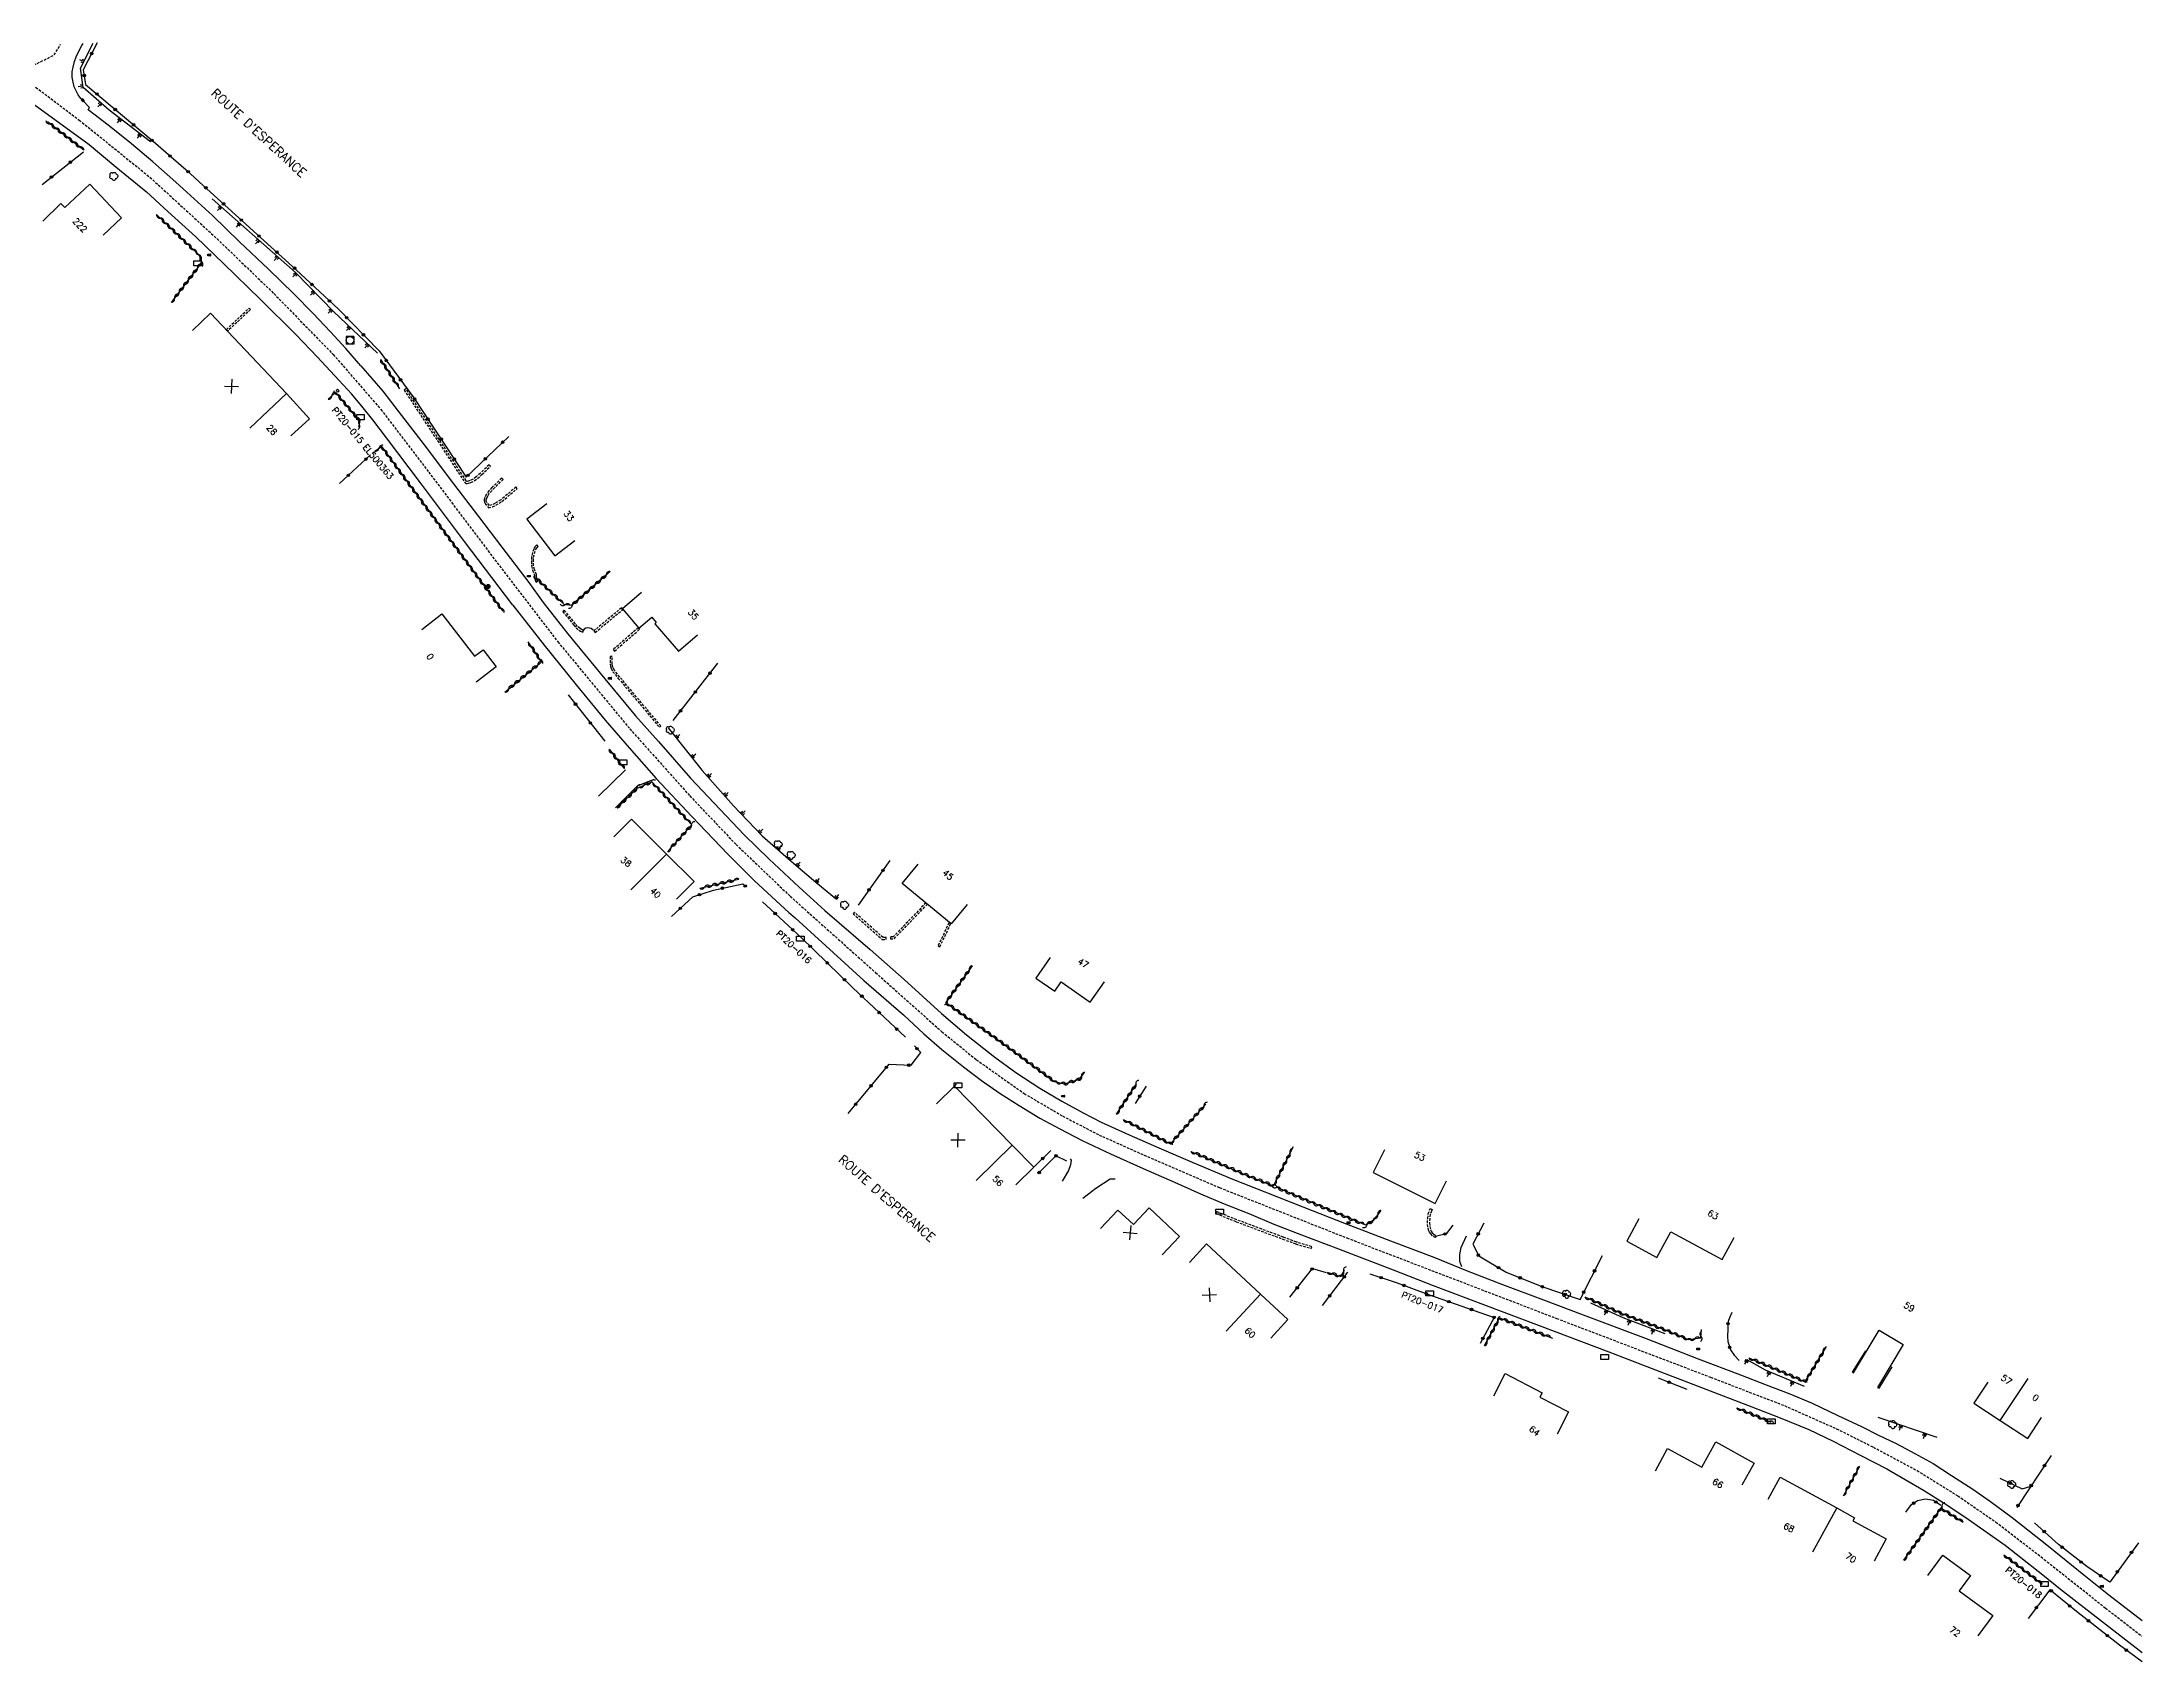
# Model space of a CAD drawing. Header units: millimetres. Extents: x 269999 to 271000, y 126004 to 126739.
# Drawn here: x 270583.5 to 271000, y 126003.9 to 126325.1 of the extents above; entities that cross this region are included whole.
import ezdxf
from ezdxf.enums import TextEntityAlignment as Align

# ---------------------------------------------------------------- set-up
doc = ezdxf.new("R2010")
doc.units = ezdxf.units.MM
doc.linetypes.add('DASHED', pattern=[0.75, 0.5, -0.25])
doc.layers.get('0').update_dxf_attribs({"linetype": 'CONTINUOUS'})
for name, color, linetype in [('W0001', 6, 'DASHED'), ('W0008', 7, 'CONTINUOUS'), ('W0100', 7, 'CONTINUOUS'), ('W0112', 1, 'DASHED'), ('W0211', 2, 'CONTINUOUS'), ('W0300', 7, 'CONTINUOUS'), ('W0310', 3, 'CONTINUOUS'), ('W0322', 7, 'CONTINUOUS'), ('W0400', 7, 'CONTINUOUS'), ('W0420', 7, 'CONTINUOUS'), ('W0984', 7, 'CONTINUOUS'), ('W0989', 7, 'CONTINUOUS'), ('W0991', 7, 'CONTINUOUS'), ('W1102', 7, 'CONTINUOUS'), ('W1471', 7, 'CONTINUOUS'), ('W1473', 7, 'CONTINUOUS')]:
    doc.layers.add(name, color=color, linetype=linetype)
doc.styles.get("Standard").update_dxf_attribs({"font": 'romans.shx', "width": 0.85})

# ---------------------------------------------------------------- blocks, each defined once
blk = doc.blocks.new('T420')
for p, q in [((0.75, 0.75), (-0.75, 0.75)), ((-0.75, 0.75), (-0.75, -0.75)), ((0.75, 0.75), (0.75, -0.75)), ((0.75, -0.75), (-0.75, -0.75))]:
    blk.add_line(p, q)
blk.add_ellipse((0, 0), major_axis=(-0.53, 0.53), ratio=1, start_param=3.926991, end_param=10.210176)
blk = doc.blocks.new('T400')
for p, q in [((-0.15, 0.3), (0.15, 0.3)), ((-0.15, -0.25), (-0.15, 0.3)), ((-0.15, 0.15), (0.15, 0.15)), ((-0.15, 0), (0.15, 0)), ((0.15, 0.3), (0.15, -0.25)), ((-0.15, -0.15), (0.15, -0.15)), ((-0.15, -0.25), (-0.15, -0.3)), ((-0.15, -0.3), (0.15, -0.3)), ((0.15, -0.3), (0.15, -0.25))]:
    blk.add_line(p, q)
blk = doc.blocks.new('T300')
for p, q in [((-0.8, 0.51), (-0.86, 0.34)), ((-0.86, 0.34), (-0.86, 0.17)), ((-0.86, 0.17), (-0.74, 0.06)), ((-0.69, 0.63), (-0.8, 0.51)), ((-0.8, -0.06), (-0.74, 0.06)), ((-0.74, 0.06), (-0.69, 0.11)), ((-0.57, 0.69), (-0.69, 0.63)), ((-0.46, 0.69), (-0.57, 0.69)), ((-0.29, 0.63), (-0.46, 0.69)), ((-0.29, 0.63), (-0.17, 0.74)), ((-0.23, 0.57), (-0.29, 0.63)), ((-0.17, 0.74), (-0.06, 0.8)), ((-0.06, 0.8), (0.06, 0.8)), ((0.06, 0.8), (0.23, 0.74)), ((0.23, 0.74), (0.34, 0.63)), ((0.34, 0.63), (0.4, 0.51)), ((0.46, 0.46), (0.34, 0.46)), ((0.4, 0.51), (0.4, 0.46)), ((0.57, 0.4), (0.46, 0.46)), ((0.57, 0.4), (0.69, 0.29)), ((0.69, 0.29), (0.74, 0.17)), ((0.74, 0.06), (0.69, -0.17)), ((0.74, 0.17), (0.74, 0.06)), ((-0.8, -0.17), (-0.8, -0.06)), ((-0.8, -0.23), (-0.8, -0.17)), ((-0.74, -0.34), (-0.8, -0.23)), ((-0.69, -0.4), (-0.74, -0.34)), ((-0.51, -0.46), (-0.69, -0.4)), ((-0.4, -0.46), (-0.51, -0.46)), ((-0.4, -0.46), (-0.34, -0.46)), ((-0.34, -0.46), (-0.34, -0.4)), ((-0.34, -0.51), (-0.34, -0.46)), ((-0.29, -0.63), (-0.34, -0.51)), ((-0.17, -0.74), (-0.29, -0.63)), ((-0.06, -0.8), (-0.17, -0.74)), ((0.06, -0.8), (-0.06, -0.8)), ((0.17, -0.74), (0.06, -0.8)), ((0.23, -0.69), (0.17, -0.74)), ((0.29, -0.46), (0.23, -0.46)), ((0.29, -0.63), (0.23, -0.69)), ((0.46, -0.4), (0.29, -0.46)), ((0.34, -0.51), (0.29, -0.63)), ((0.34, -0.51), (0.34, -0.46)), ((0.57, -0.34), (0.46, -0.4)), ((0.63, -0.29), (0.57, -0.34)), ((0.69, -0.17), (0.63, -0.29))]:
    blk.add_line(p, q)
blk = doc.blocks.new('t991o')
at = {"color": 0, "linetype": 'Continuous'}
for p, q in [((-1, 1), (1, -1)), ((-1, -1), (1, 1))]:
    blk.add_line(p, q, dxfattribs=at)
blk = doc.blocks.new('t322o')
at = {"color": 0, "linetype": 'Continuous'}
for radius in [0.25, 0.15]:
    blk.add_circle((0, 0), radius, dxfattribs=at)
blk = doc.blocks.new('t310o')
at = {"color": 0, "linetype": 'Continuous'}
for centre, start, end in [((-0.5, 0.38), 216.8699, 323.1304), ((0.5, -0.37), 36.8699, 143.1303)]:
    blk.add_arc(centre, 0.625, start, end, dxfattribs=at)
blk = doc.blocks.new('t211o')
at = {"color": 0, "linetype": 'Continuous'}
for p, q in [((-0.29, 0.5), (-0.29, 0)), ((0, 1), (0, 0)), ((0.29, 0.5), (0.29, 0))]:
    blk.add_line(p, q, dxfattribs=at)
blk = doc.blocks.new('T1471')
at = {"color": 0, "linetype": 'Continuous', "flags": 128}
blk.add_lwpolyline([(-0.75, -0.5), (-0.75, 0.5), (0.75, 0.5), (0.75, -0.5), (-0.75, -0.5)], dxfattribs=at)
blk = doc.blocks.new('T1473')
at = {"color": 0, "linetype": 'Continuous', "const_width": 0.5, "flags": 128}
blk.add_lwpolyline([(-0.25, 0, 1), (0.25, 0, 1)], format="xyb", close=True, dxfattribs=at)

msp = doc.modelspace()

# ---------------------------------------------------------------- linework, layer by layer
at = {"layer": 'W0001'}
for points in [[(270512.3, 126325.08), (270519.21, 126320.79), (270534.74, 126315.96), (270540.21, 126314.62), (270549.63, 126313.33), (270557.1, 126313.23), (270566, 126313.98), (270569.39, 126314.87), (270572.44, 126315.87), (270585.92, 126322.52), (270587.15, 126324.62)], [(270574.43, 126321.98), (270590.86, 126309.61), (270604.89, 126298.26), (270618.2, 126286.07), (270629.48, 126275.19), (270641.25, 126263.11), (270650.7, 126252.24), (270660.18, 126239.8), (270671.94, 126224.23), (270685.8, 126206.16), (270700.06, 126188.91), (270711.98, 126175.61), (270721.16, 126165.96), (270731.89, 126155.71), (270748.8, 126140.59), (270761.96, 126128.86), (270768.82, 126123.3), (270778.27, 126116.62), (270785.92, 126112.14), (270793.15, 126108.38), (270802.07, 126104.39), (270817.03, 126097.94), (270842.3, 126087.97), (270883.88, 126072.02), (270914.41, 126060.36), (270929.09, 126054.72), (270939.42, 126050.13), (270946.73, 126046.49), (270955.39, 126041.86), (270963.47, 126036.84), (270971, 126031.65), (270980.62, 126024.24), (270992.77, 126014.59), (271000, 126009.01)]]:
    msp.add_lwpolyline(points, dxfattribs=at)
at = {"layer": 'W0008'}
msp.add_line((270699.2, 126180.75), (270693.84, 126175.53), dxfattribs=at)
for points in [[(270646.74, 126260.91), (270643.77, 126264.3), (270640.71, 126267.59), (270637.29, 126271.25), (270633.43, 126275.14), (270628.4, 126280.02), (270622.65, 126285.46), (270617.3, 126290.65), (270610.04, 126297.27), (270605.44, 126301.34), (270601.21, 126304.92), (270597.18, 126308.14), (270594.04, 126310.55), (270592.61, 126311.61), (270592.88, 126312.08), (270591.54, 126313.52), (270591.18, 126313.9), (270590.66, 126314.63), (270590.22, 126315.41), (270589.88, 126316.21), (270589.64, 126317.14), (270589.47, 126318.11), (270589.48, 126319.14), (270589.63, 126320.1), (270589.92, 126321.21), (270590.22, 126322.11), (270590.73, 126323.16), (270591.4, 126324.39), (270591.64, 126324.8)], [(270572.1, 126313.37), (270573.84, 126313.62), (270575.63, 126313.8), (270577.55, 126313.86), (270579.12, 126313.84), (270579.14, 126314.32), (270579.98, 126314.08), (270585.32, 126310.25), (270592.82, 126304.76), (270598.12, 126300.34), (270604.23, 126295.35), (270608.41, 126291.5)], [(270676.87, 126213.44), (270667.28, 126226.05), (270658.57, 126237.69), (270651.8, 126246.59), (270649.11, 126250.17), (270647.15, 126252.53), (270644.91, 126255.27), (270642.36, 126258.03), (270638.1, 126262.59), (270633.82, 126267.12), (270626.74, 126274.08), (270619.52, 126281.13), (270613.96, 126286.43), (270608.42, 126291.49)], [(270646.74, 126260.91), (270651.11, 126255.85), (270654.15, 126251.9), (270659.29, 126245.24), (270665.11, 126237.51), (270670.08, 126231), (270674.71, 126224.9), (270680.06, 126217.91), (270682.87, 126213.93), (270687.72, 126207.83), (270689.22, 126205.99), (270695.14, 126198.83), (270701.21, 126191.5), (270705.73, 126186.41), (270712.1, 126179.1), (270716.8, 126174.14), (270722.73, 126167.92), (270727.68, 126163.1), (270733.68, 126157.51), (270738.74, 126152.86), (270747.71, 126145.13), (270754.47, 126139.21), (270761.86, 126132.48), (270766.82, 126128.26), (270772.46, 126123.83), (270776.6, 126120.75), (270781.38, 126117.65), (270785.74, 126115.08), (270789.99, 126112.75), (270793.54, 126110.9), (270799.08, 126108.39), (270805.01, 126105.83), (270811.6, 126102.99), (270819.46, 126099.72), (270826.05, 126097.12), (270833.54, 126094.14), (270842.12, 126090.8), (270850.95, 126087.41), (270859.53, 126084.15), (270866.15, 126081.46), (270873.17, 126078.76), (270881.3, 126075.72), (270889.16, 126072.75), (270901.68, 126068.06), (270911.95, 126063.98), (270920.38, 126060.82), (270925.46, 126058.85), (270930.15, 126057.07), (270934.55, 126055.21), (270939.66, 126052.8), (270944.36, 126050.57), (270947.74, 126048.9), (270951.22, 126047.24), (270954.97, 126045.21), (270958.55, 126043.22), (270962.2, 126040.9), (270966.42, 126038.14), (270969.98, 126035.74), (270974.22, 126032.57), (270981.11, 126027.15), (270988.45, 126021.18), (270993.45, 126017.23), (271000, 126012.14)], [(270676.88, 126213.43), (270683.08, 126205.48), (270689.42, 126197.61), (270695.19, 126190.62), (270699.94, 126185.12), (270705.3, 126179.08), (270712.4, 126171.54), (270719.51, 126164.07), (270724.79, 126158.79), (270731.6, 126152.52), (270732.89, 126151.44), (270736.69, 126147.94), (270746.48, 126139.03), (270754.34, 126132.21), (270758.37, 126128.45), (270761.93, 126125.32), (270766.27, 126121.9), (270769.84, 126119.16), (270773.54, 126116.58), (270777.28, 126114.21), (270781.36, 126111.75), (270785.38, 126109.6), (270789.78, 126107.28), (270795.38, 126104.62), (270802.49, 126101.5), (270807.49, 126099.3), (270813.28, 126096.74), (270817.96, 126094.75), (270822.83, 126092.79), (270827.82, 126090.73), (270833.3, 126088.62), (270840.64, 126085.84), (270851.47, 126081.65), (270859.4, 126078.53), (270869.92, 126074.56), (270883.41, 126069.46), (270894.27, 126065.38), (270901.79, 126062.46), (270912.62, 126058.34), (270922.6, 126054.5), (270928.2, 126052.3), (270933.89, 126049.96), (270938.73, 126047.69), (270944.08, 126044.91), (270949.41, 126042.19), (270956.67, 126037.95), (270961.09, 126035.17), (270965.55, 126032.22), (270972.89, 126027.07), (270980.33, 126021.19), (270983.84, 126018.33), (270992.34, 126011.76), (271000, 126005.77)], [(270697.2, 126173.26), (270701.62, 126177.6), (270704.35, 126178.74)], [(270787.4, 126103.67), (270787.61, 126103.36), (270787.5, 126102.46), (270787.09, 126101.37), (270785.79, 126099.21)], [(270789.9, 126095.86), (270792.49, 126097.84), (270795.31, 126099.7), (270796.35, 126099.66)], [(270865.11, 126082.22), (270864.69, 126083.28), (270864.67, 126084.66), (270864.98, 126086.09), (270866.05, 126088.36)]]:
    msp.add_lwpolyline(points, dxfattribs=at)
at = {"layer": 'W0100'}
for points in [[(270583.62, 126289.59), (270587.22, 126293.07), (270587.99, 126292.27), (270592.94, 126296.92), (270599.26, 126290.24), (270595.62, 126286.8)], [(270613.3, 126267.89), (270616.93, 126271.32), (270632, 126255.39), (270636.55, 126250.37), (270632.85, 126247.01)], [(270683.59, 126233.54), (270679.62, 126230.5), (270685.2, 126223.21), (270689.17, 126226.25)], [(270702.41, 126215.95), (270698.6, 126212.71), (270701.85, 126208.89), (270704.41, 126211.05), (270705.32, 126209.99), (270705.02, 126209.74), (270709.7, 126204.28), (270713.49, 126207.54)], [(270658.83, 126208.63), (270662.79, 126211.68), (270669.25, 126203.29), (270670.98, 126204.6), (270673.58, 126201.19), (270669.61, 126198.16)], [(270696.89, 126167.5), (270700.43, 126171.03), (270707.37, 126164.06), (270712.83, 126158.66), (270709.3, 126155.11)], [(270766.99, 126154.08), (270763.82, 126150.22), (270754.1, 126158.22), (270757.28, 126162.08)], [(270783.43, 126143.6), (270780.61, 126139.46), (270784.36, 126136.91), (270785.6, 126138.73), (270791.35, 126134.69), (270794.23, 126138.78)], [(270776.66, 126098.49), (270780.21, 126102.01), (270775.88, 126106.39), (270764.48, 126118.08), (270760.9, 126114.59)], [(270849.73, 126105.43), (270847.5, 126100.95), (270859.79, 126094.82), (270862.02, 126099.3)], [(270793.45, 126089.87), (270796.88, 126093.51), (270799.94, 126090.63), (270803.09, 126093.91), (270809.07, 126088.24), (270805.63, 126084.61)], [(270900.23, 126091.75), (270897.84, 126087.35), (270903.79, 126084.12), (270906.53, 126089.17), (270916.7, 126083.69), (270919.08, 126088.09)], [(270811.06, 126083.12), (270814.47, 126086.78), (270825.14, 126076.84), (270830.59, 126071.8), (270827.19, 126068.13)], [(270945.18, 126065.6), (270942.51, 126061.38), (270942.78, 126061.21), (270947.87, 126069.7), (270952.66, 126066.85), (270947.55, 126058.35), (270947.85, 126058.16), (270950.47, 126062.42)], [(270871.41, 126056.66), (270873.72, 126061.09), (270881.02, 126057.28), (270880.56, 126056.4), (270886.25, 126053.49), (270883.97, 126049.04)], [(270969.41, 126059.4), (270966.65, 126055.24), (270971.87, 126051.78), (270977.35, 126048.18), (270980.09, 126052.36)], [(270903.53, 126041.81), (270905.91, 126046.21), (270912.7, 126042.52), (270915.46, 126047.56), (270923.08, 126043.34), (270920.66, 126038.96)], [(270925.86, 126036.17), (270928.26, 126040.56), (270939.44, 126034.45), (270942.99, 126032.47), (270942.67, 126031.9), (270949.27, 126028.3), (270946.88, 126023.91)], [(270957.55, 126021.06), (270960.5, 126025.1), (270966.01, 126021.07), (270963.73, 126018.03), (270970.4, 126013.11), (270967.43, 126009.08)]]:
    msp.add_lwpolyline(points, dxfattribs=at)
at = {"layer": 'W0112'}
for p, q in [((270624.82, 126272.02), (270620.33, 126267.8)), ((270620.33, 126267.8), (270620.05, 126268.1)), ((270642.1, 126256.27), (270642.44, 126255.89)), ((270642.44, 126255.89), (270642.14, 126255.63)), ((270670.72, 126239.32), (270672.42, 126240.96)), ((270674.7, 126233.97), (270677.75, 126236.58)), ((270681.27, 126218.29), (270681.52, 126218.01)), ((270693.2, 126208.02), (270698.68, 126212.59)), ((270698.68, 126212.59), (270698.42, 126212.9)), ((270690.3, 126208.26), (270690.72, 126208.1)), ((270701.77, 126208.96), (270696.77, 126204.63)), ((270696.77, 126204.63), (270697.03, 126204.33)), ((270697.78, 126198.92), (270705.93, 126189.22)), ((270752.51, 126147.3), (270759.11, 126154.16)), ((270744.35, 126152.25), (270750.16, 126147.12)), ((270763.36, 126150.45), (270761.2, 126145.88)), ((270750.16, 126147.12), (270750.9, 126147.15)), ((270751.76, 126147.27), (270752.51, 126147.3)), ((270761.2, 126145.88), (270761.56, 126145.71)), ((270820.49, 126091.55), (270816.48, 126093.2)), ((270858.69, 126093.45), (270858.84, 126093.79))]:
    msp.add_line(p, q, dxfattribs=at)
for points in [[(270620.05, 126268.1), (270624.55, 126272.31), (270624.82, 126272.02)], [(270642.14, 126255.63), (270641.81, 126256), (270642.1, 126256.27)], [(270662.29, 126246.22), (270655.64, 126256.3), (270655.3, 126256.08)], [(270655.3, 126256.08), (270661.95, 126246), (270667.26, 126237.87), (270667.4, 126237.66), (270667.54, 126237.58), (270667.79, 126237.55), (270668.07, 126237.59), (270668.55, 126237.75), (270669.22, 126238.09), (270669.85, 126238.53), (270670.72, 126239.32)], [(270672.42, 126240.96), (270672.15, 126241.25), (270670.44, 126239.61), (270669.6, 126238.85), (270669.01, 126238.43), (270668.4, 126238.12), (270667.98, 126237.98), (270667.79, 126237.95), (270667.67, 126237.97), (270667.68, 126237.96), (270667.6, 126238.09), (270662.29, 126246.22)], [(270674.65, 126238.63), (270672.72, 126236.74), (270672.12, 126236.07), (270671.56, 126235.36), (270671.31, 126234.78), (270671.2, 126234.35), (270671.16, 126234.08), (270671.22, 126233.82), (270671.36, 126233.61), (270672.04, 126232.72), (270672.84, 126232.92), (270673.51, 126233.22), (270674.7, 126233.97)], [(270677.75, 126236.58), (270677.49, 126236.88), (270674.47, 126234.29), (270673.32, 126233.58), (270672.71, 126233.3), (270672.2, 126233.17), (270671.68, 126233.84), (270671.59, 126233.98), (270671.57, 126234.1), (270671.59, 126234.28), (270671.69, 126234.65), (270671.9, 126235.15), (270672.43, 126235.81), (270673.01, 126236.46)], [(270673.01, 126236.46), (270674.93, 126238.35), (270674.65, 126238.63)], [(270681.64, 126225.38), (270681.28, 126225.06), (270681.02, 126224.56), (270680.76, 126223.79), (270680.57, 126223), (270680.55, 126222.15), (270680.57, 126221.21), (270680.74, 126220.37), (270681.18, 126219.44), (270681.15, 126218.98), (270681.28, 126218.49), (270681.27, 126218.29)], [(270681.52, 126218.01), (270681.81, 126218.28), (270681.68, 126218.42), (270681.69, 126218.53), (270681.55, 126219.02), (270681.59, 126219.52), (270681.13, 126220.49), (270680.97, 126221.25), (270680.95, 126222.15), (270680.97, 126222.95), (270681.14, 126223.68), (270681.39, 126224.4), (270681.6, 126224.81)], [(270681.6, 126224.81), (270681.91, 126225.08), (270681.64, 126225.38)], [(270689.29, 126209.72), (270687.07, 126212.43), (270686.76, 126212.18)], [(270686.76, 126212.18), (270688.98, 126209.46), (270689.42, 126208.95), (270689.95, 126208.48), (270690.3, 126208.26)], [(270698.42, 126212.9), (270692.94, 126208.33), (270693.2, 126208.02)], [(270690.72, 126208.1), (270690.87, 126208.47), (270690.48, 126208.62), (270690.19, 126208.8), (270689.7, 126209.23), (270689.29, 126209.72)], [(270697.03, 126204.33), (270702.03, 126208.66), (270701.77, 126208.96)], [(270696.19, 126203.24), (270696.18, 126201.77), (270696.23, 126201.28), (270696.37, 126200.85), (270696.71, 126200.24), (270697.78, 126198.92)], [(270696.58, 126201.79), (270696.59, 126203.24), (270696.19, 126203.24)], [(270705.93, 126189.22), (270706.24, 126189.47), (270698.09, 126199.17), (270697.04, 126200.47), (270696.74, 126201.01), (270696.62, 126201.36), (270696.58, 126201.79)], [(270759.11, 126154.16), (270758.82, 126154.43), (270752.33, 126147.69)], [(270750.3, 126147.52), (270744.61, 126152.55), (270744.35, 126152.25)], [(270761.56, 126145.71), (270763.73, 126150.28), (270763.36, 126150.45)], [(270750.9, 126147.15), (270750.88, 126147.55), (270750.3, 126147.52)], [(270752.33, 126147.69), (270751.75, 126147.68), (270751.76, 126147.27)], [(270764.5, 126118.15), (270765.18, 126118.82), (270765.33, 126118.7)], [(270816.48, 126093.2), (270816.33, 126092.82), (270820.35, 126091.18), (270825.27, 126089.33), (270829.54, 126087.76), (270832.18, 126086.77)], [(270835.34, 126086.24), (270832.31, 126087.15), (270829.68, 126088.13), (270825.41, 126089.71), (270820.49, 126091.55)], [(270859.8, 126088.07), (270859.28, 126088.4), (270858.94, 126088.76), (270858.68, 126089.09), (270858.51, 126089.49), (270858.36, 126090.16), (270858.28, 126090.93), (270858.32, 126091.89), (270858.44, 126092.76), (270858.69, 126093.45)], [(270858.84, 126093.79), (270859.21, 126093.62), (270859.06, 126093.3), (270858.83, 126092.66), (270858.72, 126091.85), (270858.68, 126090.94), (270858.76, 126090.23), (270858.89, 126089.61), (270859.03, 126089.3), (270859.24, 126089.01), (270859.53, 126088.71)], [(270832.18, 126086.77), (270835.23, 126085.86), (270835.34, 126086.24)], [(270859.53, 126088.71), (270860.02, 126088.4), (270859.8, 126088.07)]]:
    msp.add_lwpolyline(points, dxfattribs=at)
at = {"layer": 'W0211'}
msp.add_line((270959.34, 126048.38), (270947.65, 126052.37), dxfattribs=at)
for points in [[(270605, 126305.26), (270596.8, 126311.56), (270591.66, 126316.05), (270591.12, 126319.87), (270593.64, 126324.88)], [(270649.99, 126263.41), (270641.38, 126271.59), (270633.76, 126279.37), (270617.21, 126293.98)], [(270707.67, 126189.09), (270714.42, 126180.64), (270720.65, 126173.61), (270726.33, 126167.7), (270732.09, 126162.68), (270736.93, 126158.51), (270741.04, 126155.15)], [(270905.44, 126068.99), (270897.09, 126072.11), (270890.7, 126075.05)], [(270933.04, 126058.52), (270925.32, 126061.78), (270921.66, 126063.82)]]:
    msp.add_lwpolyline(points, dxfattribs=at)
at = {"layer": 'W0310'}
for p, q in [((270591.77, 126303.66), (270584.57, 126309.26)), ((270650.64, 126262.11), (270654.41, 126256.31)), ((270695.94, 126184.88), (270698.88, 126181.13)), ((270713.94, 126157.29), (270721.6, 126159.08)), ((270796.59, 126112.52), (270800.57, 126118.54)), ((270919.61, 126054.29), (270926.36, 126051.46)), ((270943.94, 126042.64), (270940.72, 126036.78)), ((270952.76, 126024.07), (270960.43, 126034.76)), ((270960.27, 126034.3), (270964.54, 126031.6)), ((270972.61, 126025.13), (270980.23, 126019.34))]:
    msp.add_line(p, q, dxfattribs=at)
for points in [[(270606.2, 126290.85), (270614.5, 126282.95), (270614.97, 126282.16), (270615.08, 126281.51), (270614.58, 126280.62), (270609.09, 126273.42)], [(270640.22, 126254.27), (270641.69, 126255.58), (270646.28, 126250.18), (270646.46, 126249.64), (270646.27, 126248.74)], [(270649.48, 126243.99), (270650.83, 126244.88), (270656.21, 126237.49), (270665.28, 126225.23), (270674.9, 126212.23)], [(270696.16, 126220.12), (270688.52, 126213.35), (270687.05, 126213.55), (270681.43, 126218.85)], [(270675.27, 126196.21), (270682.55, 126202.21), (270679.89, 126206.17)], [(270697.55, 126173.27), (270701.5, 126177.12), (270704.44, 126178.39), (270712.35, 126169.85), (270707.7, 126164.74)], [(270767.98, 126141.94), (270762.74, 126134.64), (270773.98, 126126.6), (270784.26, 126119.01), (270786.37, 126118.51), (270789.29, 126119.46), (270790.21, 126120.68)], [(270797.94, 126111.43), (270807.28, 126106.64), (270814.32, 126114.52)], [(270811.34, 126105.14), (270823.47, 126099.98), (270827.75, 126098.32), (270831.68, 126106.07)], [(270849.04, 126093.39), (270847.51, 126091.44), (270846.08, 126090.48), (270836.11, 126094.64), (270828.26, 126098.01)], [(270838.39, 126081.18), (270841.1, 126080.34), (270841.83, 126081.66)], [(270889.51, 126076.27), (270896.8, 126072.96), (270905.45, 126069.72), (270910.01, 126067.83), (270912.5, 126068.15), (270912.62, 126069.84)], [(270869.62, 126066.63), (270872.57, 126072.1), (270883.09, 126068.11)], [(270922.05, 126064.2), (270933.2, 126059.47), (270937.42, 126066.42)]]:
    msp.add_lwpolyline(points, dxfattribs=at)
at = {"layer": 'W0322'}
for p, q in [((270583.5, 126296.85), (270591.68, 126303.28)), ((270642.5, 126237.56), (270648.62, 126243.21)), ((270708.67, 126190.59), (270717.54, 126201.95)), ((270687.83, 126195.66), (270695.09, 126186.46)), ((270751.65, 126162.8), (270745.37, 126153.96)), ((270802.47, 126118.09), (270800.28, 126114.64)), ((270780.28, 126102.07), (270783.57, 126105.32)), ((270837.44, 126074.6), (270842.49, 126081.18)), ((270981.96, 126044.82), (270975.16, 126034.56))]:
    msp.add_line(p, q, dxfattribs=at)
for points in [[(270594.4, 126324.91), (270591.67, 126319.54), (270592.12, 126316.66), (270605.51, 126305.39), (270612.04, 126299.76), (270615.46, 126296.63), (270633.92, 126279.93), (270642.27, 126272.08), (270650.37, 126263.83)], [(270650.37, 126263.83), (270657.23, 126254.53), (270667.61, 126238.83), (270676.06, 126246.89)], [(270692.77, 126208.45), (270692.42, 126208.79), (270692.04, 126208.88), (270691.74, 126208.95), (270691.35, 126208.86), (270691.04, 126208.69), (270690.77, 126208.36)], [(270708.32, 126151.71), (270712.58, 126155.61), (270716.67, 126156.95), (270722.48, 126158.15), (270723.02, 126157.7)], [(270754.72, 126127.75), (270744.32, 126137.58), (270734.04, 126147.54), (270726.36, 126154.64)], [(270743.35, 126112.66), (270751.48, 126122.43), (270755.85, 126122.2), (270757.8, 126124.76), (270756.52, 126126.03)], [(270786.72, 126103.18), (270784.55, 126104.28), (270781.19, 126100.85)], [(270863.28, 126090.52), (270861.96, 126088.8), (270860.11, 126088.34)], [(270869.45, 126090.9), (270867.28, 126086.76), (270868.44, 126084.4), (270873.86, 126081.19), (270880.97, 126078.32), (270888.54, 126075.78), (270892.97, 126084.51)], [(270830.97, 126076.2), (270835.47, 126081.91), (270838.19, 126081.1)], [(270846.83, 126080.83), (270852.25, 126079.05), (270858.47, 126076.77), (270871.52, 126072.2), (270868.72, 126067.06)], [(270918.66, 126073.21), (270918.17, 126072.11), (270917.92, 126071.38), (270917.82, 126070.04), (270917.79, 126068.38), (270917.87, 126067.41), (270918.05, 126066.82), (270918.38, 126065.81), (270919.14, 126064.71), (270920.08, 126063.7)], [(270904.02, 126060.26), (270906, 126059.44), (270909.75, 126057.96)], [(270971.79, 126040.32), (270976.26, 126038.25), (270977.75, 126038.69)], [(270953.16, 126033.6), (270954.28, 126035.09), (270955.46, 126035.91), (270957.06, 126036.26), (270958.63, 126035.96), (270960.07, 126035)], [(270999.32, 126027.53), (270993.59, 126019.73), (270989.04, 126022.86), (270983.47, 126027.2), (270978.69, 126031.52)], [(271000, 126003.9), (270995.55, 126007.23), (270987, 126013.9), (270981.73, 126018.21), (270977.4, 126012.52)]]:
    msp.add_lwpolyline(points, dxfattribs=at)
at = {"layer": 'W1102'}
for p, q in [((270632, 126255.39), (270624.73, 126248.52)), ((270707.37, 126164.06), (270700.29, 126157.01)), ((270775.88, 126106.39), (270768.77, 126099.36)), ((270825.14, 126076.84), (270818.32, 126069.52)), ((270971.87, 126051.78), (270977.39, 126060.12)), ((270939.44, 126034.45), (270934.64, 126025.68))]:
    msp.add_line(p, q, dxfattribs=at)

# ---------------------------------------------------------------- block references
at = {"layer": 'W0211'}
for p, rotation in [((270591.78, 126321.19), 63.26134024285702), ((270591.61, 126316.38), 98.1468175641128), ((270595.18, 126312.98), 138.9048827543626), ((270599.06, 126309.83), 142.4132861203689), ((270603.02, 126306.78), 142.4132861203689), ((270618.96, 126292.43), 138.5641895347674), ((270622.71, 126289.13), 138.5641895347674), ((270626.46, 126285.82), 138.5641895347674), ((270630.21, 126282.51), 138.5641895347674), ((270633.95, 126279.19), 134.3638256424498), ((270637.44, 126275.61), 134.3638256424498), ((270640.94, 126272.04), 134.3638256424498), ((270644.55, 126268.58), 136.4954848426938), ((270648.17, 126265.14), 136.4954848426938), ((270709.23, 126187.14), 308.6060984245849), ((270712.35, 126183.23), 308.6060984245849), ((270715.54, 126179.38), 311.5675560572053), ((270718.85, 126175.64), 311.5675560572053), ((270722.24, 126171.96), 313.8375894080225), ((270725.7, 126168.35), 313.8375894080225), ((270729.41, 126165.01), 318.9304083012792), ((270733.19, 126161.73), 319.238325016713), ((270736.98, 126158.47), 320.7234521960241), ((270740.85, 126155.3), 320.7234521960241), ((270893.83, 126073.61), 155.3220753394966), ((270898.41, 126071.62), 159.4883910436163), ((270903.1, 126069.86), 159.4883910436163), ((270921.72, 126063.79), 150.7916975462421), ((270926.13, 126061.43), 157.0995783545426), ((270930.73, 126059.49), 157.0995783545426), ((270952.24, 126050.8), 161.126401815629), ((270956.97, 126049.18), 161.126401815629)]:
    msp.add_blockref('t211o', p, dxfattribs=dict(at, rotation=rotation))
at = {"layer": 'W0300'}
for p in [(270597.76, 126298.44), (270708.13, 126188.62), (270729.55, 126165.93), (270732.13, 126163.82), (270742.7, 126153.92), (270885.92, 126076.79), (270950.59, 126050.95), (270974.2, 126039.07)]:
    msp.add_blockref('T300', p, dxfattribs=at)
at = {"layer": 'W0310'}
for p, rotation in [((270585.06, 126308.88), 142.187705809386), ((270586.24, 126307.96), 142.187705809386), ((270587.43, 126307.04), 142.187705809386), ((270588.61, 126306.12), 142.187705809386), ((270589.8, 126305.2), 142.187705809386), ((270590.98, 126304.28), 142.187705809386), ((270606.93, 126290.16), 316.410751288784), ((270608.01, 126289.12), 316.410751288784), ((270609.1, 126288.09), 316.410751288784), ((270610.19, 126287.05), 316.410751288784), ((270611.27, 126286.02), 316.410751288784), ((270612.36, 126284.99), 316.410751288784), ((270613.45, 126283.95), 316.410751288784), ((270614.52, 126282.91), 301.1144330442021), ((270615.07, 126281.54), 278.726465728531), ((270611.58, 126276.69), 232.6479271867166), ((270612.49, 126277.88), 232.6479271867166), ((270613.4, 126279.07), 232.6479271867166), ((270614.31, 126280.26), 232.6479271867166), ((270609.76, 126274.3), 232.6479271867166), ((270610.67, 126275.49), 232.6479271867166), ((270651.18, 126261.27), 302.9993499359961), ((270652, 126260.02), 302.9993499359961), ((270652.82, 126258.76), 302.9993499359961), ((270653.63, 126257.5), 302.9993499359961), ((270640.96, 126254.93), 41.79280397781541), ((270642.03, 126255.18), 310.3900391831068), ((270643, 126254.04), 310.3900391831068), ((270643.97, 126252.9), 310.3900391831068), ((270644.95, 126251.75), 310.3900391831068), ((270645.92, 126250.61), 310.3900391831068), ((270646.38, 126249.28), 257.8834033528876), ((270650.31, 126244.54), 33.47339955564764), ((270651.35, 126244.16), 306.1163118823325), ((270652.23, 126242.95), 306.1163118823325), ((270653.12, 126241.74), 306.1163118823325), ((270654, 126240.53), 306.1163118823325), ((270654.88, 126239.32), 306.1163118823325), ((270655.77, 126238.1), 306.1163118823325), ((270656.66, 126236.89), 306.4823877208845), ((270657.55, 126235.69), 306.4823877208845), ((270658.44, 126234.48), 306.4823877208845), ((270659.33, 126233.28), 306.4823877208845), ((270660.22, 126232.07), 306.4823877208845), ((270661.11, 126230.86), 306.4823877208845), ((270662.01, 126229.66), 306.4823877208845), ((270662.9, 126228.45), 306.4823877208845), ((270663.79, 126227.25), 306.4823877208845), ((270664.68, 126226.04), 306.4823877208845), ((270665.58, 126224.83), 306.4986101362729), ((270666.47, 126223.63), 306.4986101362729), ((270667.36, 126222.42), 306.4986101362729), ((270668.25, 126221.22), 306.4986101362729), ((270669.14, 126220.01), 306.4986101362729), ((270670.04, 126218.8), 306.4986101362729), ((270681.73, 126218.57), 136.6677955114397), ((270694.29, 126218.46), 221.5450668242881), ((270695.41, 126219.46), 221.5450668242881), ((270670.93, 126217.6), 306.4986101362729), ((270671.82, 126216.39), 306.4986101362729), ((270672.71, 126215.19), 306.4986101362729), ((270682.82, 126217.54), 136.6677955114397), ((270683.91, 126216.51), 136.6677955114397), ((270685.01, 126215.48), 136.6677955114397), ((270686.1, 126214.45), 136.6677955114397), ((270689.8, 126214.49), 221.5450668242881), ((270690.92, 126215.48), 221.5450668242881), ((270692.04, 126216.47), 221.5450668242881), ((270693.16, 126217.47), 221.5450668242881), ((270673.6, 126213.98), 306.4986101362729), ((270674.5, 126212.78), 306.4986101362729), ((270687.24, 126213.52), 172.3008755028673), ((270688.67, 126213.49), 221.5450668242881), ((270680.56, 126205.17), 123.939739137234), ((270681.4, 126203.93), 123.939739137234), ((270682.23, 126202.68), 123.939739137234), ((270677.2, 126197.8), 39.52469962096305), ((270678.36, 126198.76), 39.52469962096305), ((270679.52, 126199.71), 39.52469962096305), ((270680.67, 126200.66), 39.52469962096305), ((270681.83, 126201.62), 39.52469962096305), ((270676.04, 126196.85), 39.52469962096305), ((270696.56, 126184.1), 308.0816559089488), ((270697.48, 126182.92), 308.0816559089488), ((270698.41, 126181.74), 308.0816559089488), ((270701.48, 126177.11), 44.29609486963222), ((270702.85, 126177.71), 23.36780088579289), ((270704.23, 126178.3), 23.36780088579289), ((270705.3, 126177.46), 312.8047903652403), ((270698.26, 126173.96), 44.29609486963222), ((270699.34, 126175.01), 44.29609486963222), ((270700.41, 126176.06), 44.29609486963222), ((270706.32, 126176.36), 312.8047903652403), ((270707.34, 126175.26), 312.8047903652403), ((270708.36, 126174.16), 312.8047903652403), ((270709.38, 126173.06), 312.8047903652403), ((270710.4, 126171.96), 312.8047903652403), ((270711.26, 126168.65), 227.6667260608899), ((270711.42, 126170.86), 312.8047903652403), ((270712.27, 126169.75), 227.6667260608899), ((270708.23, 126165.32), 227.6667260608899), ((270709.24, 126166.43), 227.6667260608899), ((270710.25, 126167.54), 227.6667260608899), ((270714.91, 126157.52), 13.11098444491463), ((270716.37, 126157.86), 13.11098444491463), ((270717.84, 126158.2), 13.11098444491463), ((270719.3, 126158.54), 13.11098444491463), ((270720.76, 126158.88), 13.11098444491463), ((270766.53, 126139.91), 234.3483714551607), ((270767.4, 126141.13), 234.3483714551607), ((270763.03, 126135.04), 234.3483714551607), ((270763.9, 126136.26), 234.3483714551607), ((270764.78, 126137.48), 234.3483714551607), ((270765.65, 126138.69), 234.3483714551607), ((270763.56, 126134.05), 324.4261892670324), ((270764.78, 126133.18), 324.4261892670324), ((270766, 126132.3), 324.4261892670324), ((270767.22, 126131.43), 324.4261892670324), ((270768.44, 126130.56), 324.4261892670324), ((270769.66, 126129.69), 324.4261892670324), ((270770.88, 126128.82), 324.4261892670324), ((270772.1, 126127.94), 324.4261892670324), ((270773.32, 126127.07), 324.4261892670324), ((270774.53, 126126.19), 323.5653188097191), ((270775.74, 126125.3), 323.5653188097191), ((270776.95, 126124.41), 323.5653188097191), ((270778.15, 126123.52), 323.5653188097191), ((270779.36, 126122.62), 323.5653188097191), ((270780.57, 126121.73), 323.5653188097191), ((270781.77, 126120.84), 323.5653188097191), ((270782.98, 126119.95), 323.5653188097191), ((270784.19, 126119.06), 323.5653188097191), ((270787.08, 126118.74), 18.16344126511544), ((270788.5, 126119.21), 18.16344126511544), ((270789.69, 126120), 52.82973299778799), ((270800.45, 126118.36), 56.46843705844041), ((270785.63, 126118.68), 346.6220617130596), ((270797.97, 126114.61), 56.46843705844041), ((270798.8, 126115.86), 56.46843705844041), ((270799.62, 126117.11), 56.46843705844041), ((270797.14, 126113.36), 56.46843705844041), ((270798.83, 126110.97), 332.878198492244), ((270800.17, 126110.29), 332.878198492244), ((270810.95, 126110.75), 48.23420593442182), ((270811.95, 126111.87), 48.23420593442182), ((270812.95, 126112.99), 48.23420593442182), ((270813.95, 126114.11), 48.23420593442182), ((270801.5, 126109.6), 332.878198492244), ((270802.84, 126108.92), 332.878198492244), ((270804.17, 126108.24), 332.878198492244), ((270805.51, 126107.55), 332.878198492244), ((270806.84, 126106.87), 332.878198492244), ((270807.95, 126107.4), 48.23420593442182), ((270808.95, 126108.51), 48.23420593442182), ((270809.95, 126109.63), 48.23420593442182), ((270812.26, 126104.75), 336.928264954744), ((270813.64, 126104.16), 336.928264954744), ((270815.02, 126103.57), 336.928264954744), ((270816.4, 126102.99), 336.928264954744), ((270817.78, 126102.4), 336.928264954744), ((270829.66, 126102.09), 63.08450678959589), ((270830.34, 126103.43), 63.08450678959589), ((270831.02, 126104.76), 63.08450678959589), ((270819.16, 126101.81), 336.928264954744), ((270820.54, 126101.22), 336.928264954744), ((270821.92, 126100.63), 336.928264954744), ((270823.3, 126100.05), 336.928264954744), ((270824.7, 126099.5), 338.7708381011998), ((270826.1, 126098.96), 338.7708381011998), ((270827.5, 126098.41), 338.7708381011998), ((270828.3, 126097.99), 156.823305207316), ((270828.3, 126099.41), 63.08450678959589), ((270828.98, 126100.75), 63.08450678959589), ((270829.68, 126097.4), 156.823305207316), ((270831.06, 126096.81), 156.823305207316), ((270832.44, 126096.22), 156.823305207316), ((270833.82, 126095.62), 156.823305207316), ((270835.2, 126095.04), 156.823305207316), ((270836.58, 126094.45), 157.3539266023592), ((270837.96, 126093.87), 157.3539266023592), ((270839.34, 126093.29), 157.3539266023592), ((270840.73, 126092.72), 157.3539266023592), ((270842.11, 126092.14), 157.3539266023592), ((270843.5, 126091.56), 157.3539266023592), ((270844.88, 126090.98), 157.3539266023592), ((270846.25, 126090.6), 213.7453443159139), ((270847.49, 126091.43), 213.7453443159139), ((270848.42, 126092.61), 231.9061760025172), ((270841.66, 126081.35), 60.97861811288986), ((270839.34, 126080.88), 342.6881851816275), ((270840.77, 126080.44), 342.6881851816275), ((270890.42, 126075.86), 335.5631332069775), ((270891.79, 126075.24), 335.5631332069775), ((270893.16, 126074.62), 335.5631332069775), ((270894.52, 126074), 335.5631332069775), ((270895.89, 126073.38), 335.5631332069775), ((270870.81, 126068.83), 61.67376510096928), ((270871.52, 126070.15), 61.67376510096928), ((270872.23, 126071.47), 61.67376510096928), ((270873.31, 126071.82), 339.2309539140164), ((270874.71, 126071.29), 339.2309539140164), ((270876.11, 126070.76), 339.2309539140164), ((270877.52, 126070.22), 339.2309539140164), ((270878.92, 126069.69), 339.2309539140164), ((270880.32, 126069.16), 339.2309539140164), ((270897.27, 126072.79), 339.4533541553253), ((270898.67, 126072.26), 339.4533541553253), ((270900.07, 126071.74), 339.4533541553253), ((270901.48, 126071.21), 339.4533541553253), ((270902.88, 126070.68), 339.4533541553253), ((270904.29, 126070.16), 339.4533541553253), ((270905.69, 126069.62), 337.4759178563809), ((270907.08, 126069.05), 337.4759178563809), ((270912.53, 126068.46), 86.15003948149727), ((270870.1, 126067.51), 61.67376510096928), ((270881.72, 126068.63), 339.2309539140164), ((270908.46, 126068.47), 337.4759178563809), ((270909.85, 126067.9), 337.4759178563809), ((270911.32, 126068), 7.235216314541495), ((270936.77, 126065.35), 58.73639862650484), ((270922.97, 126063.81), 336.9996276211446), ((270924.35, 126063.22), 336.9996276211446), ((270925.73, 126062.64), 336.9996276211446), ((270927.11, 126062.05), 336.9996276211446), ((270928.49, 126061.46), 336.9996276211446), ((270929.87, 126060.88), 336.9996276211446), ((270933.66, 126060.23), 58.73639862650484), ((270934.44, 126061.51), 58.73639862650484), ((270935.22, 126062.79), 58.73639862650484), ((270936, 126064.07), 58.73639862650484), ((270931.26, 126060.29), 336.9996276211446), ((270932.64, 126059.71), 336.9996276211446), ((270920.53, 126053.9), 337.2628022481994), ((270921.91, 126053.32), 337.2628022481994), ((270923.3, 126052.74), 337.2628022481994), ((270924.68, 126052.16), 337.2628022481994), ((270926.06, 126051.58), 337.2628022481994), ((270942.01, 126039.14), 241.2242613318863), ((270942.74, 126040.45), 241.2242613318863), ((270943.46, 126041.76), 241.2242613318863), ((270941.29, 126037.82), 241.2242613318863), ((270957.71, 126030.98), 54.37820826485513), ((270958.59, 126032.2), 54.37820826485513), ((270959.46, 126033.42), 54.37820826485513), ((270960.34, 126034.64), 54.37820826485513), ((270961.12, 126033.77), 327.7098235598415), ((270962.38, 126032.96), 327.7098235598415), ((270963.65, 126032.16), 327.7098235598415), ((270955.09, 126027.32), 54.37820826485513), ((270955.97, 126028.54), 54.37820826485513), ((270956.84, 126029.76), 54.37820826485513), ((270953.34, 126024.88), 54.37820826485513), ((270954.22, 126026.1), 54.37820826485513), ((270973.41, 126024.52), 322.7408311970805), ((270974.6, 126023.62), 322.7408311970805), ((270975.79, 126022.71), 322.7408311970805), ((270976.99, 126021.8), 322.7408311970805), ((270978.18, 126020.89), 322.7408311970805), ((270979.38, 126019.98), 322.7408311970805)]:
    msp.add_blockref('t310o', p, dxfattribs=dict(at, rotation=rotation))
at = {"layer": 'W0322'}
for p, rotation in [((270593.32, 126322.79), 243.064222986944), ((270591.84, 126318.45), 278.8193294999984), ((270594.37, 126314.77), 319.8973309057194), ((270598, 126311.71), 319.8973309057194), ((270601.64, 126308.65), 319.8973309057194), ((270605.27, 126305.59), 319.8973309057194), ((270608.87, 126302.49), 319.3020779248972), ((270585.37, 126298.32), 38.14532831339231), ((270589.1, 126301.25), 38.14532831339231), ((270612.46, 126299.38), 317.5016649019792), ((270615.97, 126296.18), 317.852013627607), ((270619.49, 126292.99), 317.852013627607), ((270623.01, 126289.8), 317.852013627607), ((270626.53, 126286.61), 317.852013627607), ((270630.05, 126283.43), 317.852013627607), ((270633.58, 126280.24), 317.852013627607), ((270637.04, 126276.99), 316.7795335076879), ((270640.51, 126273.74), 316.7795335076879), ((270643.9, 126270.42), 314.4921228407659), ((270647.23, 126267.03), 314.4921228407659), ((270651.78, 126261.92), 306.3860136371977), ((270654.6, 126258.1), 306.3860136371977), ((270657.4, 126254.26), 303.4672580187047), ((270660.02, 126250.3), 303.4672580187047), ((270662.64, 126246.34), 303.4672580187047), ((270674.84, 126245.73), 43.66077091723762), ((270647.73, 126242.39), 42.73323252709545), ((270665.26, 126242.38), 303.4672580187047), ((270671.4, 126242.45), 43.66077091723762), ((270644.24, 126239.17), 42.73323252709545), ((270667.97, 126239.17), 43.66077091723762), ((270715.98, 126199.95), 52.0283962389496), ((270713.06, 126196.2), 52.0283962389496), ((270689.3, 126193.8), 308.2346253643925), ((270692.24, 126190.07), 308.2346253643925), ((270710.13, 126192.46), 52.0283962389496), ((270750.27, 126160.86), 234.6067609517233), ((270718.43, 126157.31), 11.67924266484619), ((270722.96, 126157.75), 320.434751396975), ((270747.52, 126156.99), 234.6067609517233), ((270710.08, 126153.31), 42.46604748292914), ((270713.87, 126156.03), 18.15247314153535), ((270728.9, 126152.3), 137.2314635035151), ((270732.38, 126149.07), 137.2314635035151), ((270735.83, 126145.8), 135.9033381237369), ((270739.24, 126142.5), 135.9033381237369), ((270742.65, 126139.19), 135.9033381237369), ((270746.09, 126135.91), 136.6281608775956), ((270749.54, 126132.65), 136.6281608775956), ((270752.99, 126129.38), 136.6281608775956), ((270757.04, 126125.51), 135.4044891221922), ((270750.94, 126121.79), 50.23713006883384), ((270755.39, 126122.22), 356.9233238089953), ((270747.91, 126118.13), 50.23713006883384), ((270801.2, 126116.09), 237.5696313096429), ((270744.87, 126114.48), 50.23713006883384), ((270781.97, 126103.74), 44.5792866062348), ((270784.6, 126104.25), 153.1614695266562), ((270781.27, 126100.93), 225.649379704614), ((270861.76, 126088.75), 194.0728044017011), ((270868.35, 126088.79), 242.3054053052456), ((270835.39, 126081.8), 51.74524926035797), ((270868.36, 126084.56), 296.1549494624313), ((270872.37, 126082.07), 329.3168238606198), ((270891.42, 126081.46), 63.12078117982854), ((270832.45, 126078.07), 51.74524926035797), ((270841.78, 126080.25), 52.48655448309469), ((270849.09, 126080.09), 341.8096434838224), ((270853.58, 126078.56), 339.8571251993512), ((270876.66, 126080.06), 338.0972225848959), ((270881.07, 126078.29), 341.3858463629), ((270838.88, 126076.49), 52.48655448309469), ((270858.04, 126076.92), 339.8571251993512), ((270862.52, 126075.35), 340.7108477617456), ((270867.01, 126073.78), 340.7108477617456), ((270885.57, 126076.77), 341.3858463629), ((270889.27, 126077.22), 63.12078117982854), ((270871.49, 126072.21), 340.7108477617456), ((270917.89, 126070.98), 265.9754024026146), ((270869.26, 126068.05), 241.450524347104), ((270918.22, 126066.29), 288.2808028592536), ((270906.21, 126059.36), 338.4304584818142), ((270980.65, 126042.84), 236.477687024371), ((270959.12, 126035.63), 326.4844208450663), ((270973.95, 126039.32), 335.1224815254464), ((270978.03, 126038.88), 236.477687024371), ((270954.7, 126035.38), 34.900918121461), ((270975.4, 126034.92), 236.477687024371), ((270980.61, 126029.78), 137.8652410160709), ((270984.18, 126026.65), 142.0494801565507), ((270987.92, 126023.73), 142.0494801565507), ((270997.92, 126025.62), 233.7277021711852), ((270991.79, 126020.97), 145.5027310235396), ((270995.11, 126021.79), 233.7277021711852), ((270981.98, 126018.01), 140.669782152305), ((270985.65, 126015.01), 140.669782152305), ((270979.05, 126014.69), 232.7237016258844), ((270989.37, 126012.05), 142.0521477291466), ((270993.11, 126009.13), 142.0521477291466), ((270996.88, 126006.24), 143.1797280192357)]:
    msp.add_blockref('t322o', p, dxfattribs=dict(at, rotation=rotation))
at = {"layer": 'W0400'}
for p, rotation in [((270591.54, 126313.52), 222.6653289794921), ((270616.66, 126282.84), 90), ((270680.09, 126219.18), 90), ((270696.14, 126198.93), 90), ((270786.05, 126116.09), 90), ((270842.62, 126090.99), 90), ((270912.03, 126065.97), 90), ((270992.05, 126018.89), 90)]:
    msp.add_blockref('T400', p, dxfattribs=dict(at, rotation=rotation))
at = {"layer": 'W0420'}
msp.add_blockref('T420', (270644.55, 126265.95), dxfattribs=at)
at = {"layer": 'W0991'}
for p, rotation in [((270621.06, 126256.8), 313.2324153781602), ((270765.16, 126107.35), 134.2617304955648), ((270799.3, 126089), 310.0006269973022), ((270815.03, 126076.69), 317.0199770756536)]:
    msp.add_blockref('t991o', p, dxfattribs=dict(at, rotation=rotation))
at = {"layer": 'W1471'}
for p in [(270614.31, 126281.18), (270646.65, 126250.7), (270698.73, 126182.27), (270733.9, 126147.33), (270765.18, 126118.24), (270817.06, 126093.16), (270858.7, 126076.97), (270893.42, 126064.34), (270926.49, 126051.61), (270980.66, 126019.38)]:
    msp.add_blockref('T1471', p, dxfattribs=at)
at = {"layer": 'W1473'}
msp.add_blockref('T1473', (270671.97, 126217.14), dxfattribs=at)

# ---------------------------------------------------------------- texts
at = {"layer": 'W0984'}
for s, rotation, p in [('PT20-015 EL500363', 309.7261, (270647.1, 126245.56)), ('PT20-016', 317.317, (270732.61, 126145.68)), ('PT20-017', 338.5511, (270857.27, 126075.2)), ('PT20-018', 320.7798, (270976.52, 126019.65))]:
    msp.add_text(s, height=1.25, rotation=rotation, dxfattribs=at).set_placement(p, align=Align.MIDDLE)
at = {"layer": 'W0989'}
for rotation, p in [(317.4148, (270626.49, 126307.07)), (318.5854, (270751.05, 126095.83))]:
    msp.add_text("ROUTE D'ESPERANCE", height=1.75, rotation=rotation, dxfattribs=at).set_placement(p, align=Align.MIDDLE)
at = {"layer": 'W0991'}
for s, rotation, p in [('222', 313.3827, (270591.01, 126288.77)), ('28', 312.1893, (270629.09, 126248.18)), ('33', 307.4124, (270687.97, 126231.11)), ('35', 310.6255, (270712.67, 126211.57)), ('0', 307.6186, (270660.47, 126203.21)), ('38', 322.0687, (270699.32, 126162.54)), ('40', 315.2535, (270705.17, 126156.39)), ('45', 318.2351, (270763.19, 126159.97)), ('47', 328.5073, (270789.98, 126142.47)), ('53', 333.4898, (270856.77, 126104.15)), ('56', 314.6922, (270773.07, 126099.27)), ('63', 331.647, (270914.94, 126092.59)), ('59', 329.2577, (270953.84, 126074.29)), ('60', 317.2406, (270823.11, 126069.18)), ('57', 325.8582, (270973.12, 126059.86)), ('0', 323.6242, (270978.91, 126056.28)), ('64', 324.0082, (270879.52, 126049.72)), ('66', 330.9981, (270915.88, 126039.33)), ('68', 334.0421, (270929.98, 126030.55)), ('70', 326.3771, (270942.26, 126024.56)), ('72', 323.5815, (270962.91, 126009.93))]:
    msp.add_text(s, height=1.25, rotation=rotation, dxfattribs=at).set_placement(p, align=Align.MIDDLE)

doc.saveas('drawing.dxf')
